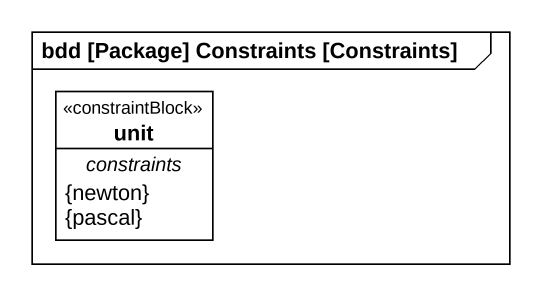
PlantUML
@startuml
mainframe bdd [Package] Constraints [Constraints]
hide circle
hide empty members
class unit <<constraintBlock>> {
  -- constraints --
  {newton}
  {pascal}
}
@enduml
